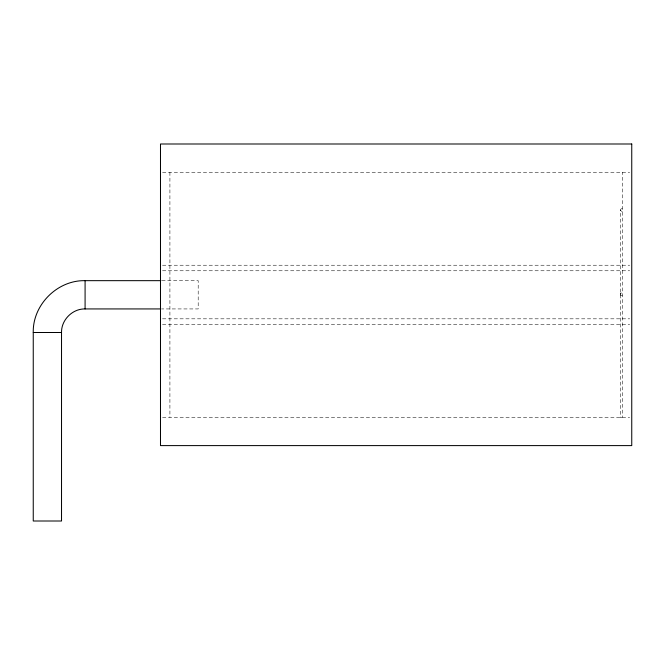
<?xml version="1.0" encoding="UTF-8"?>
<svg xmlns="http://www.w3.org/2000/svg" width="665" height="665" viewBox="0 0 665 665"><rect width="100%" height="100%" fill="white"/><g stroke="black" fill="none" stroke-linecap="round" stroke-linejoin="round"><path stroke-width="0.5" stroke-dasharray="3.33 2.49" d="M622.324 208.635A1.887 1.33 0 0 0 620.437 209.974L620.437 417.329M620.869 293.107L620.462 294.404A3.899 3.899 0 0 1 620.678 293.531L622.324 292.135M620.52 417.329L622.324 417.312L622.324 172.268M162.568 172.268L629.672 172.268M162.518 265.227L629.722 265.227M162.518 270.771L629.722 270.771M161.878 280.663L198.195 280.663L198.195 308.934L161.878 308.934M162.518 318.826L629.722 318.826M162.518 324.37L629.722 324.37M162.568 417.329L629.672 417.329M169.916 172.268L169.916 417.329M622.324 295.601A1.97 0.756 0 0 1 620.487 294.803M622.324 211.304A1.887 1.33 0 0 1 620.437 209.974"/><path stroke-width="1" d="M160.839 308.934L85.087 308.934C72.493 308.643 61.238 319.907 61.529 332.5L61.529 521.003L33.25 521.003L33.25 332.5C32.618 304.803 57.381 280.023 85.087 280.663L160.839 280.663M33.25 332.5L61.529 332.5M85.087 280.663L85.087 308.934M631.75 143.997L160.489 143.997L160.489 445.6L631.75 445.6L631.75 143.997"/></g></svg>
